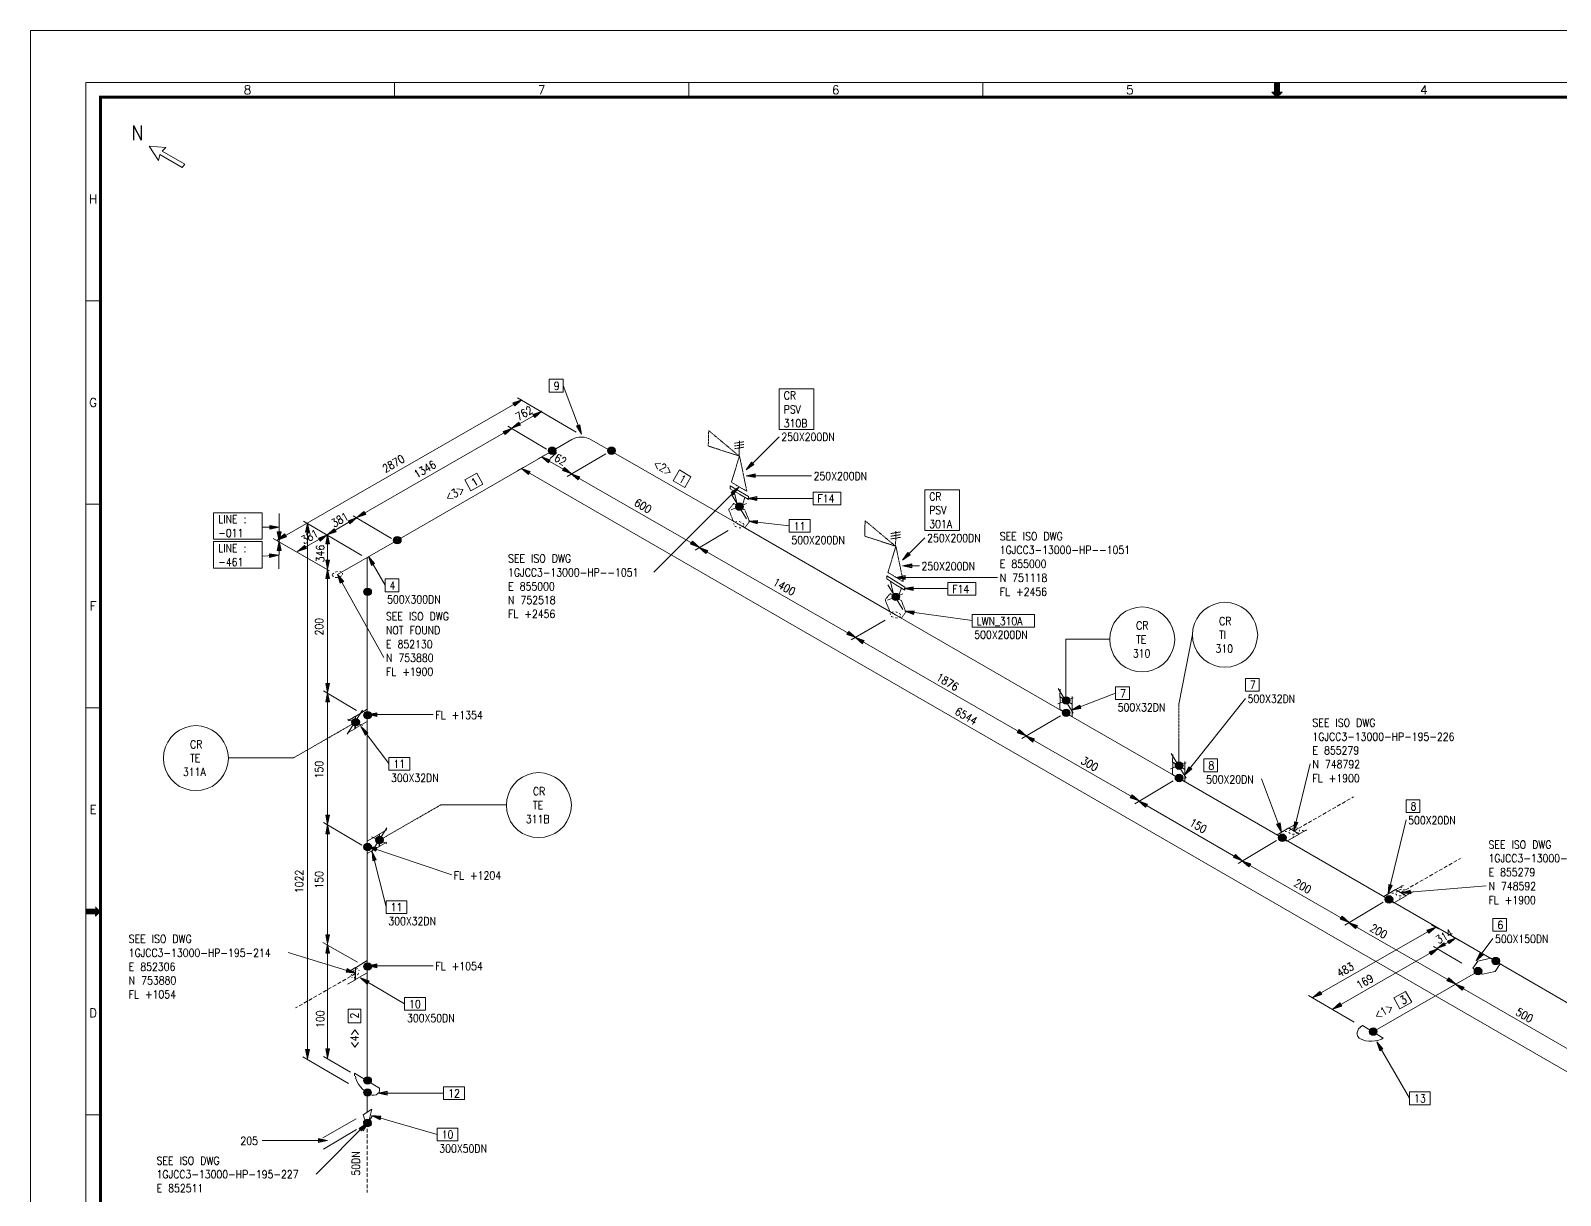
# Model space of a CAD drawing. Extents: x 0 to 841, y 0 to 594.
# Drawn here: x 0 to 516, y 201 to 594 of the extents above; entities that cross this region are included whole.
import ezdxf
from ezdxf.enums import TextEntityAlignment as Align

# ---------------------------------------------------------------- set-up
doc = ezdxf.new("R2010")
doc.units = 0
doc.header["$MEASUREMENT"] = 0
doc.linetypes.add('HIDDEN', pattern=[0.375, 0.25, -0.125])
for name, color, linetype, lineweight in [('3', 7, 'Continuous', 5), ('4', 7, 'Continuous', 5), ('T-TEXT1', 7, 'Continuous', 5)]:
    doc.layers.add(name, color=color, linetype=linetype, lineweight=lineweight)
doc.styles.add('ROMANS', font='ROMANS')
doc.styles.add('TXT', font='txt.shx')

msp = doc.modelspace()

# ---------------------------------------------------------------- linework, layer by layer
at = {"layer": '4', "color": 2, "linetype": 'HIDDEN', "lineweight": 0}
for p, q in [((235.54, 432.45), (237.24, 434.54)), ((237.24, 434.54), (241, 432.32)), ((237.1, 428.55), (235.54, 432.45)), ((239.05, 427.39), (237.1, 428.55)), ((238.28, 428.43), (237.62, 428.16)), ((239.7, 428.16), (239.05, 428.43)), ((241, 432.32), (242.56, 428.43)), ((242.56, 428.43), (241, 426.34)), ((237.24, 427.77), (237.36, 427.39)), ((237.62, 426.86), (238.28, 426.6)), ((241, 426.34), (239.05, 427.39)), ((239.05, 426.34), (239.7, 426.34)), ((240.74, 427.39), (240.35, 427.9)), ((240.35, 426.6), (240.61, 426.99)), ((288.32, 402.04), (290.01, 404.11)), ((290.01, 404.11), (293.79, 401.77)), ((289.89, 398.14), (288.32, 402.04)), ((291.84, 396.96), (289.89, 398.14)), ((291.05, 398), (290.4, 397.74)), ((292.49, 397.74), (291.84, 398)), ((293.52, 396.96), (293.14, 397.49)), ((293.79, 401.77), (295.34, 397.88)), ((295.34, 397.88), (293.79, 395.79)), ((290.01, 397.35), (290.14, 396.96)), ((290.4, 396.44), (291.05, 396.19)), ((293.79, 395.79), (291.84, 396.96)), ((291.84, 395.93), (292.49, 395.93)), ((293.14, 396.19), (293.39, 396.57))]:
    msp.add_line(p, q, dxfattribs=at)
at = {"layer": 'AD1', "color": 4, "linetype": 'Continuous', "lineweight": 0}
for points in [[(165.34, 460.93), (162.35, 459.89), (164.69, 461.96), (165.34, 460.93)], [(174.7, 448.19), (172.36, 450.26), (175.35, 449.23), (174.7, 448.19)], [(167.94, 444.29), (165.6, 446.36), (168.59, 445.32), (167.94, 444.29)], [(184.71, 442.46), (182.38, 444.54), (185.36, 443.5), (184.71, 442.46)], [(113.09, 430.76), (110.09, 429.73), (112.44, 431.8), (113.09, 430.76)], [(86.3, 423.23), (83.31, 422.19), (85.65, 424.26), (86.3, 423.23)], [(103.08, 424.91), (100.09, 423.88), (102.42, 425.95), (103.08, 424.91)], [(93.06, 419.32), (90.08, 418.29), (92.41, 420.36), (93.06, 419.32)], [(227.88, 417.64), (225.54, 419.71), (228.53, 418.67), (227.88, 417.64)], [(100.86, 415.43), (100.21, 412.3), (99.56, 415.43), (100.86, 415.43)], [(280.65, 387.21), (278.31, 389.29), (281.3, 388.25), (280.65, 387.21)], [(100.86, 373.83), (100.21, 370.7), (99.56, 373.83), (100.86, 373.83)], [(338.11, 354.06), (335.77, 356.14), (338.76, 355.1), (338.11, 354.06)], [(376.2, 332.09), (373.86, 334.18), (376.85, 333.14), (376.2, 332.09)], [(100.86, 329.36), (100.21, 326.24), (99.56, 329.36), (100.86, 329.36)], [(411.04, 311.94), (408.7, 314.02), (411.69, 312.99), (411.04, 311.94)], [(100.86, 289.06), (100.21, 285.94), (99.56, 289.06), (100.86, 289.06)], [(447.05, 291.14), (444.71, 293.23), (447.7, 292.19), (447.05, 291.14)], [(477.34, 285.43), (474.74, 284.51), (476.82, 286.34), (477.34, 285.43)], [(435.61, 268.91), (432.62, 267.88), (434.96, 269.95), (435.61, 268.91)], [(483.06, 270.34), (480.73, 272.43), (483.71, 271.39), (483.06, 270.34)], [(442.38, 265.01), (439.39, 263.98), (441.73, 266.05), (442.38, 265.01)], [(94.1, 250.32), (93.45, 247.2), (92.8, 250.32), (94.1, 250.32)], [(100.86, 250.59), (100.21, 247.46), (99.56, 250.59), (100.86, 250.59)]]:
    msp.add_lwpolyline(points, dxfattribs=at)
at = {"layer": 'AD2', "color": 4, "linetype": 'Continuous', "lineweight": 0}
for points in [[(162.74, 468.46), (165.74, 469.5), (163.39, 467.42), (162.74, 468.46)], [(169.5, 464.56), (172.49, 465.6), (170.15, 463.52), (169.5, 464.56)], [(159.49, 458.84), (162.49, 459.89), (160.14, 457.8), (159.49, 458.84)], [(180.16, 446.62), (182.5, 444.54), (179.51, 445.59), (180.16, 446.62)], [(107.1, 428.69), (110.09, 429.73), (107.75, 427.64), (107.1, 428.69)], [(92.8, 424.79), (93.45, 427.9), (94.1, 424.79), (92.8, 424.79)], [(97.09, 422.84), (100.09, 423.88), (97.74, 421.79), (97.09, 422.84)], [(99.56, 420.89), (100.21, 424), (100.86, 420.89), (99.56, 420.89)], [(223.32, 421.79), (225.66, 419.71), (222.68, 420.75), (223.32, 421.79)], [(99.56, 409.19), (100.21, 412.3), (100.86, 409.19), (99.56, 409.19)], [(276.1, 391.38), (278.44, 389.29), (275.45, 390.34), (276.1, 391.38)], [(99.56, 367.59), (100.21, 370.7), (100.86, 367.59), (99.56, 367.59)], [(333.56, 358.23), (335.9, 356.14), (332.91, 357.19), (333.56, 358.23)], [(371.65, 336.25), (373.99, 334.18), (371, 335.21), (371.65, 336.25)], [(99.56, 323.12), (100.21, 326.24), (100.86, 323.12), (99.56, 323.12)], [(406.49, 316.1), (408.84, 314.02), (405.84, 315.06), (406.49, 316.1)], [(442.5, 295.3), (444.84, 293.23), (441.85, 294.26), (442.5, 295.3)], [(471.1, 290.62), (474.09, 291.66), (471.75, 289.59), (471.1, 290.62)], [(99.56, 282.82), (100.21, 285.94), (100.86, 282.82), (99.56, 282.82)], [(471.89, 283.34), (474.88, 284.39), (472.54, 282.3), (471.89, 283.34)], [(478.12, 286.99), (480.73, 287.89), (478.64, 286.07), (478.12, 286.99)], [(478.51, 274.5), (480.85, 272.43), (477.86, 273.46), (478.51, 274.5)]]:
    msp.add_lwpolyline(points, dxfattribs=at)
at = {"layer": 'CONT', "color": 2, "linetype": 'HIDDEN', "lineweight": 0, "ltscale": 5}
for p, q in [((426.25, 324.04), (446.4, 335.6)), ((462.26, 303.24), (482.41, 314.8)), ((109.58, 275.94), (89.42, 264.36)), ((113.6, 225.49), (113.6, 202.09))]:
    msp.add_line(p, q, dxfattribs=at)
at = {"layer": 'DIM', "color": 2, "linetype": 'Continuous', "lineweight": 0}
for p, q in [((164.3, 470.15), (184.06, 458.59)), ((161.05, 460.54), (174.05, 452.86)), ((181.07, 443.64), (194.07, 451.3)), ((241.39, 443.89), (263.49, 443.89)), ((241.91, 436.23), (264.01, 436.23)), ((83.84, 421.79), (83.84, 431.15)), ((92.03, 428.55), (111.79, 416.99)), ((108.79, 430.37), (121.79, 422.7)), ((83.84, 426.48), (78.11, 426.48)), ((224.24, 418.8), (235.41, 425.44)), ((81.89, 422.7), (100.34, 412.18)), ((82.4, 422.31), (100.86, 411.79)), ((83.7, 412.44), (83.84, 421.79)), ((113.99, 416.59), (119.59, 406.97)), ((294.18, 413.48), (299.89, 413.48)), ((103.59, 410.61), (119.19, 382.54)), ((291.96, 409.57), (326.29, 409.57)), ((294.69, 405.8), (309.51, 405.8)), ((276.89, 388.51), (288.32, 395.14)), ((349.29, 388.77), (364.11, 388.77)), ((98.79, 371.35), (109.96, 364.73)), ((113.74, 363.29), (135.84, 363.29)), ((334.48, 355.24), (347.48, 362.9)), ((88.78, 348.74), (66.67, 348.74)), ((372.56, 333.26), (385.56, 340.94)), ((138.44, 332.88), (160.54, 332.88)), ((98.79, 326.89), (111.79, 319.23)), ((407.4, 313.11), (420.4, 320.79)), ((443.41, 292.31), (456.41, 299.99)), ((98.65, 286.46), (110.35, 279.84)), ((473.31, 285.04), (482.94, 279.44)), ((111.26, 274.5), (126.21, 265.79)), ((113.74, 278.54), (135.84, 278.54)), ((431.19, 268.52), (446.54, 259.55)), ((454.2, 252.93), (465.25, 233.94)), ((91.89, 247.85), (107.24, 238.89)), ((98.79, 247.99), (107.89, 242.65)), ((117.24, 235.64), (139.34, 235.64)), ((98.65, 220.55), (109.84, 226.93)), ((98.79, 216.79), (109.96, 223.41)), ((100.21, 219.64), (78.11, 219.64))]:
    msp.add_line(p, q, dxfattribs=at)
at = {"layer": 'DIM', "color": 2, "linetype": 'HIDDEN', "lineweight": 0}
for p, q in [((426.64, 326.5), (426.64, 326.24)), ((422.23, 323.9), (422.74, 323.9)), ((423.26, 323.9), (423.79, 323.9)), ((426.39, 322.99), (425.6, 322.99)), ((425.99, 321.69), (425.99, 321.95)), ((429.5, 324.16), (428.99, 324.16)), ((462.65, 305.7), (462.65, 305.44)), ((458.24, 303.1), (458.75, 303.1)), ((459.27, 303.1), (459.79, 303.1)), ((462.39, 302.19), (461.61, 302.19)), ((462, 300.89), (462, 301.15)), ((465.51, 303.36), (464.99, 303.36)), ((110.35, 275.54), (110.74, 276.19))]:
    msp.add_line(p, q, dxfattribs=at)
at = {"layer": 'DL', "color": 4, "linetype": 'Continuous', "lineweight": 0}
for p, q in [((83.31, 422.19), (165.74, 469.5)), ((162.35, 459.89), (172.49, 465.6)), ((110.09, 429.73), (162.49, 459.89)), ((172.36, 450.26), (182.5, 444.54)), ((165.6, 446.36), (558.2, 219.9)), ((182.38, 444.54), (225.66, 419.71)), ((100.09, 423.88), (110.09, 429.73)), ((90.08, 418.29), (100.09, 423.88)), ((93.45, 247.2), (93.45, 427.9)), ((100.21, 412.3), (100.21, 424)), ((225.54, 419.71), (278.44, 389.29)), ((100.21, 370.7), (100.21, 412.3)), ((278.31, 389.29), (335.9, 356.14)), ((100.21, 326.24), (100.21, 370.7)), ((335.77, 356.14), (373.99, 334.18)), ((373.86, 334.18), (408.84, 314.02)), ((100.21, 285.94), (100.21, 326.24)), ((408.7, 314.02), (444.84, 293.23)), ((432.62, 267.88), (474.09, 291.66)), ((444.71, 293.23), (480.85, 272.43)), ((100.21, 247.46), (100.21, 285.94)), ((439.39, 263.98), (474.88, 284.39)), ((474.74, 284.51), (480.73, 287.89)), ((480.73, 272.43), (522.45, 248.38))]:
    msp.add_line(p, q, dxfattribs=at)
at = {"layer": 'ELBO', "color": 1, "linetype": 'Continuous', "lineweight": 0}
msp.add_arc((185.78, 450.39), 6.54, 59.0362, 119.249, dxfattribs=at)
at = {"layer": 'FLAN', "color": 2, "linetype": 'Continuous', "lineweight": 0}
msp.add_lwpolyline([(113.6, 229.26), (112.17, 228.35), (115.16, 230.18), (113.99, 225.75), (113.21, 225.24), (112.17, 228.35)], dxfattribs=at)
at = {"layer": 'G1', "color": 2, "linetype": 'Continuous', "lineweight": 0}
for p, q in [((185.89, 457.94), (179.64, 474.31)), ((241.39, 445.84), (252.57, 457.02)), ((171.06, 449.49), (173.66, 450.91)), ((164.3, 445.59), (166.9, 447.01)), ((238.93, 439.99), (210.32, 411.39)), ((242.18, 428.55), (255.95, 426.99)), ((294.18, 415.43), (301.71, 422.96)), ((83.7, 417.11), (78.11, 416.73)), ((294.95, 398.14), (317.7, 395.01)), ((387.39, 366.8), (392.06, 390.34)), ((351.24, 364.85), (366.06, 370.57)), ((389.34, 342.89), (409.87, 368.75)), ((111.39, 359.26), (120.89, 346.79)), ((426.25, 324.04), (431.71, 346.65)), ((422.09, 323.64), (415.34, 341.59)), ((458.1, 302.84), (464.09, 327.8)), ((113.74, 318.84), (142.07, 309.21)), ((115.29, 317.14), (119.97, 298.43)), ((462.52, 303.24), (491.12, 305.57)), ((472.66, 292.31), (475.26, 290.89)), ((479.42, 288.54), (482.02, 287.11)), ((487.74, 280.23), (493.34, 287.76)), ((109.58, 276.06), (86.95, 283.09)), ((479.42, 271.64), (482.02, 273.07)), ((115.04, 228.09), (137.14, 221.72)), ((113.47, 225.49), (96.31, 208.34))]:
    msp.add_line(p, q, dxfattribs=at)
at = {"layer": 'G1', "color": 2, "linetype": 'HIDDEN', "lineweight": 0}
for p, q in [((228.79, 459.1), (228.65, 453.9)), ((239.05, 450.52), (228.79, 459.1)), ((228.65, 453.9), (239.05, 450.52)), ((236.45, 441.69), (239.19, 450.52)), ((239.19, 450.52), (241.65, 438.69)), ((239.05, 440.12), (236.45, 441.69)), ((241.65, 438.69), (239.05, 440.12)), ((281.56, 428.69), (281.44, 423.49)), ((291.84, 420.1), (281.56, 428.69)), ((281.44, 423.49), (291.84, 420.1)), ((289.24, 411.26), (291.96, 420.1)), ((291.96, 420.1), (294.44, 408.14)), ((291.84, 409.7), (289.24, 411.26)), ((294.44, 408.14), (291.84, 409.7)), ((427.16, 326.5), (424.56, 325.07)), ((425.6, 324.94), (426.51, 325.2)), ((426.64, 325.85), (426.51, 325.59)), ((424.56, 325.07), (427.94, 322.99)), ((424.95, 323.25), (424.56, 323.64)), ((424.69, 324.16), (425.09, 324.55)), ((425.99, 322.21), (426.12, 322.48)), ((427.16, 325.07), (427.69, 324.94)), ((427.69, 323.51), (427.16, 323.25)), ((427.94, 322.99), (430.54, 324.43)), ((428.2, 324.43), (428.07, 324.04)), ((430.54, 324.29), (429.89, 324.16)), ((463.18, 305.7), (460.57, 304.27)), ((462.65, 305.05), (462.52, 304.79)), ((460.57, 304.27), (463.95, 302.19)), ((460.96, 302.45), (460.57, 302.84)), ((460.7, 303.36), (461.09, 303.75)), ((461.61, 304.14), (462.52, 304.4)), ((462, 301.41), (462.14, 301.68)), ((463.18, 304.27), (463.69, 304.14)), ((463.69, 302.71), (463.18, 302.45)), ((463.95, 302.19), (466.55, 303.62)), ((464.21, 303.62), (464.09, 303.24)), ((466.55, 303.49), (465.9, 303.36)), ((108.28, 275.8), (108.14, 275.29)), ((108.28, 274.76), (108.66, 274.64)), ((109.19, 277.1), (108.66, 276.59)), ((109.19, 274.64), (109.84, 274.89)), ((110.35, 277.62), (109.84, 277.49)), ((110.88, 276.84), (110.74, 277.24))]:
    msp.add_line(p, q, dxfattribs=at)
at = {"layer": 'PIPE', "color": 1, "linetype": 'Continuous', "lineweight": 0}
for p, q in [((182.64, 456.11), (175.88, 452.21)), ((195.89, 452.21), (189.14, 455.99)), ((175.88, 452.21), (123.61, 422.05)), ((239.05, 427.39), (195.89, 452.21)), ((291.84, 396.96), (239.05, 427.39)), ((123.61, 422.05), (113.6, 416.34)), ((113.6, 416.34), (103.59, 410.61)), ((113.6, 416.34), (113.6, 404.64)), ((113.6, 404.64), (113.6, 363.04)), ((349.29, 363.81), (291.84, 396.96)), ((113.6, 363.04), (113.6, 318.57)), ((387.39, 341.84), (349.29, 363.81)), ((422.23, 321.69), (387.39, 341.84)), ((458.24, 300.89), (422.23, 321.69)), ((113.6, 318.57), (113.6, 278.27)), ((494.24, 280.09), (458.24, 300.89)), ((535.84, 256.04), (494.24, 280.09)), ((113.6, 278.27), (113.6, 239.79)), ((488.26, 276.71), (452.9, 256.3)), ((113.6, 235.76), (113.6, 229.26))]:
    msp.add_line(p, q, dxfattribs=at)
at = {"layer": 'PL16', "color": 7, "linetype": 'Continuous', "lineweight": 0}
for points in [[(448.74, 257.86), (448.09, 257.34), (447.84, 256.69), (447.57, 256.04), (447.57, 255.39), (447.84, 254.74), (448.23, 254.22), (448.74, 253.96), (449.52, 253.57), (450.44, 253.31), (451.48, 253.19), (452.51, 253.19), (453.69, 253.31), (454.59, 253.44), (455.76, 253.84), (456.41, 254.22)], [(109.58, 241.35), (109.7, 240.57), (110.09, 239.66), (110.61, 238.62), (111.26, 237.71), (112.04, 236.94), (112.83, 236.29), (113.6, 235.64), (114.39, 235.24), (115.29, 234.99), (115.94, 234.99), (116.59, 235.11), (117.11, 235.5), (117.64, 235.89), (117.76, 236.68), (117.76, 237.32)]]:
    msp.add_lwpolyline(points, dxfattribs=at)
at = {"layer": 'PL3', "color": 2, "linetype": 'Continuous', "lineweight": 0}
for points in [[(162.88, 468.34), (165.74, 469.5), (163.26, 467.55)], [(162.88, 468.2), (165.74, 469.5), (163.26, 467.69)], [(163, 468.07), (165.74, 469.5), (163.14, 467.81)], [(169.64, 464.44), (172.49, 465.6), (170.03, 463.65)], [(169.64, 464.3), (172.49, 465.6), (170.03, 463.79)], [(169.76, 464.18), (172.49, 465.6), (169.89, 463.91)], [(159.62, 458.71), (162.49, 459.89), (160.01, 457.94)], [(159.62, 458.59), (162.49, 459.89), (160.01, 458.06)], [(159.75, 458.45), (162.49, 459.89), (159.89, 458.19)], [(165.21, 461.05), (162.35, 459.89), (164.82, 461.84)], [(165.21, 461.19), (162.35, 459.89), (164.82, 461.7)], [(165.09, 461.31), (162.35, 459.89), (164.95, 461.57)], [(185.24, 461.05), (185.89, 457.94), (184.32, 460.66)], [(185.1, 460.93), (185.89, 457.94), (184.45, 460.79)], [(184.97, 460.93), (185.89, 457.94), (184.59, 460.79)], [(174.84, 448.31), (172.36, 450.26), (175.22, 449.09)], [(174.84, 448.44), (172.36, 450.26), (175.22, 448.96)], [(174.96, 448.57), (172.36, 450.26), (175.09, 448.84)], [(168.07, 444.41), (165.6, 446.36), (168.46, 445.19)], [(168.07, 444.54), (165.6, 446.36), (168.46, 445.06)], [(168.2, 444.68), (165.6, 446.36), (168.34, 444.94)], [(180.04, 446.49), (182.5, 444.54), (179.64, 445.71)], [(180.04, 446.36), (182.5, 444.54), (179.64, 445.84)], [(179.9, 446.24), (182.5, 444.54), (179.78, 445.98)], [(184.84, 442.59), (182.38, 444.54), (185.24, 443.37)], [(184.84, 442.72), (182.38, 444.54), (185.24, 443.24)], [(184.97, 442.85), (182.38, 444.54), (185.1, 443.11)], [(243.86, 447.79), (241.39, 445.84), (243.34, 448.31)], [(243.86, 447.93), (241.39, 445.84), (243.47, 448.31)], [(243.74, 447.93), (241.39, 445.84), (243.47, 448.19)], [(244.51, 443.37), (241.39, 443.89), (244.51, 444.41)], [(244.51, 443.64), (241.39, 443.89), (244.51, 444.29)], [(244.51, 443.76), (241.39, 443.89), (244.51, 444.02)], [(236.45, 438.04), (238.93, 439.99), (236.97, 437.52)], [(236.59, 438.04), (238.93, 439.99), (236.97, 437.65)], [(236.59, 437.91), (238.93, 439.99), (236.84, 437.65)], [(245.04, 435.7), (241.91, 436.23), (245.04, 436.74)], [(245.04, 435.96), (241.91, 436.23), (245.04, 436.61)], [(245.04, 436.09), (241.91, 436.23), (245.04, 436.35)], [(107.24, 428.55), (110.09, 429.73), (107.62, 427.77)], [(107.24, 428.43), (110.09, 429.73), (107.62, 427.9)], [(107.36, 428.29), (110.09, 429.73), (107.49, 428.04)], [(112.95, 430.89), (110.09, 429.73), (112.56, 431.67)], [(112.95, 431.02), (110.09, 429.73), (112.56, 431.54)], [(112.83, 431.15), (110.09, 429.73), (112.69, 431.41)], [(245.16, 427.77), (242.18, 428.55), (245.29, 428.69)], [(245.16, 427.9), (242.18, 428.55), (245.29, 428.55)], [(245.16, 428.04), (242.18, 428.55), (245.29, 428.43)], [(80.71, 426.99), (83.84, 426.48), (80.71, 425.95)], [(80.71, 426.86), (83.84, 426.48), (80.71, 426.21)], [(80.71, 426.6), (83.84, 426.48), (80.71, 426.34)], [(84.35, 424.91), (83.84, 421.79), (83.31, 424.91)], [(86.18, 423.35), (83.31, 422.19), (85.79, 424.14)], [(86.18, 423.49), (83.31, 422.19), (85.79, 424)], [(86.04, 423.61), (83.31, 422.19), (85.91, 423.88)], [(84.23, 424.91), (83.84, 421.79), (83.57, 424.91)], [(83.96, 424.91), (83.84, 421.79), (83.7, 424.91)], [(92.94, 424.79), (93.45, 427.9), (93.97, 424.79)], [(93.19, 424.79), (93.45, 427.9), (93.84, 424.79)], [(93.33, 424.79), (93.45, 427.9), (93.59, 424.79)], [(97.23, 422.7), (100.09, 423.88), (97.61, 421.93)], [(97.23, 422.57), (100.09, 423.88), (97.61, 422.05)], [(97.35, 422.44), (100.09, 423.88), (97.49, 422.19)], [(99.69, 420.89), (100.21, 424), (100.74, 420.89)], [(99.95, 420.89), (100.21, 424), (100.6, 420.89)], [(102.94, 425.04), (100.09, 423.88), (102.55, 425.82)], [(102.94, 425.18), (100.09, 423.88), (102.55, 425.69)], [(102.81, 425.3), (100.09, 423.88), (102.69, 425.56)], [(100.09, 420.89), (100.21, 424), (100.34, 420.89)], [(83.31, 418.67), (83.84, 421.79), (84.35, 418.67)], [(83.57, 418.67), (83.84, 421.79), (84.23, 418.67)], [(83.7, 418.67), (83.84, 421.79), (83.96, 418.67)], [(92.94, 419.45), (90.08, 418.29), (92.54, 420.24)], [(92.94, 419.59), (90.08, 418.29), (92.54, 420.1)], [(92.8, 419.71), (90.08, 418.29), (92.68, 419.97)], [(223.19, 421.66), (225.66, 419.71), (222.8, 420.89)], [(223.19, 421.54), (225.66, 419.71), (222.8, 421.01)], [(223.06, 421.4), (225.66, 419.71), (222.94, 421.14)], [(228, 417.76), (225.54, 419.71), (228.39, 418.54)], [(228, 417.89), (225.54, 419.71), (228.39, 418.41)], [(228.14, 418.02), (225.54, 419.71), (228.26, 418.29)], [(80.59, 417.38), (83.7, 417.11), (80.59, 416.46)], [(80.59, 417.24), (83.7, 417.11), (80.59, 416.59)], [(80.59, 417.11), (83.7, 417.11), (80.59, 416.73)], [(100.74, 415.43), (100.21, 412.3), (99.69, 415.43)], [(100.6, 415.43), (100.21, 412.3), (99.95, 415.43)], [(100.34, 415.43), (100.21, 412.3), (100.09, 415.43)], [(115.16, 413.74), (113.99, 416.59), (115.94, 414.12)], [(115.29, 413.74), (113.99, 416.59), (115.81, 414.12)], [(115.42, 413.86), (113.99, 416.59), (115.69, 413.99)], [(296.64, 417.38), (294.18, 415.43), (296.12, 417.89)], [(296.64, 417.5), (294.18, 415.43), (296.25, 417.89)], [(296.51, 417.5), (294.18, 415.43), (296.25, 417.76)], [(297.29, 412.95), (294.18, 413.48), (297.29, 413.99)], [(297.29, 413.21), (294.18, 413.48), (297.29, 413.86)], [(297.29, 413.34), (294.18, 413.48), (297.29, 413.6)], [(99.69, 409.19), (100.21, 412.3), (100.74, 409.19)], [(99.95, 409.19), (100.21, 412.3), (100.6, 409.19)], [(100.09, 409.19), (100.21, 412.3), (100.34, 409.19)], [(104.64, 407.75), (103.59, 410.61), (105.54, 408.14)], [(104.76, 407.75), (103.59, 410.61), (105.41, 408.01)], [(104.89, 407.89), (103.59, 410.61), (105.29, 408.01)], [(295.09, 409.05), (291.96, 409.57), (295.09, 410.09)], [(295.09, 409.31), (291.96, 409.57), (295.09, 409.96)], [(295.09, 409.44), (291.96, 409.57), (295.09, 409.7)], [(297.81, 405.29), (294.69, 405.8), (297.81, 406.32)], [(297.81, 405.54), (294.69, 405.8), (297.81, 406.19)], [(297.81, 405.68), (294.69, 405.8), (297.81, 405.94)], [(297.94, 397.23), (294.95, 398.14), (298.07, 398.14)], [(297.94, 397.35), (294.95, 398.14), (298.07, 398)], [(297.94, 397.49), (294.95, 398.14), (298.07, 397.88)], [(275.98, 391.24), (278.44, 389.29), (275.59, 390.46)], [(275.98, 391.11), (278.44, 389.29), (275.59, 390.59)], [(275.84, 390.99), (278.44, 389.29), (275.71, 390.73)], [(280.79, 387.34), (278.31, 389.29), (281.18, 388.12)], [(280.79, 387.48), (278.31, 389.29), (281.18, 387.99)], [(280.91, 387.6), (278.31, 389.29), (281.04, 387.86)], [(100.74, 373.83), (100.21, 370.7), (99.69, 373.83)], [(100.6, 373.83), (100.21, 370.7), (99.95, 373.83)], [(100.34, 373.83), (100.21, 370.7), (100.09, 373.83)], [(99.69, 367.59), (100.21, 370.7), (100.74, 367.59)], [(99.95, 367.59), (100.21, 370.7), (100.6, 367.59)], [(100.09, 367.59), (100.21, 370.7), (100.34, 367.59)], [(116.85, 362.77), (113.74, 363.29), (116.85, 363.81)], [(116.85, 363.04), (113.74, 363.29), (116.85, 363.69)], [(116.85, 363.16), (113.74, 363.29), (116.85, 363.43)], [(354.36, 365.5), (351.24, 364.85), (353.98, 366.41)], [(354.24, 365.64), (351.24, 364.85), (354.1, 366.29)], [(354.24, 365.76), (351.24, 364.85), (354.1, 366.15)], [(112.95, 356.54), (111.39, 359.26), (113.6, 357.05)], [(113.09, 356.66), (111.39, 359.26), (113.47, 357.05)], [(113.21, 356.66), (111.39, 359.26), (113.34, 356.93)], [(333.44, 358.09), (335.9, 356.14), (333.04, 357.31)], [(333.44, 357.96), (335.9, 356.14), (333.04, 357.44)], [(333.3, 357.84), (335.9, 356.14), (333.18, 357.58)], [(338.24, 354.19), (335.77, 356.14), (338.64, 354.98)], [(338.24, 354.32), (335.77, 356.14), (338.64, 354.84)], [(338.38, 354.45), (335.77, 356.14), (338.5, 354.71)], [(391.68, 345.09), (389.34, 342.89), (390.89, 345.61)], [(391.54, 345.23), (389.34, 342.89), (391.02, 345.61)], [(391.41, 345.23), (389.34, 342.89), (391.15, 345.49)], [(371.53, 336.12), (373.99, 334.18), (371.14, 335.34)], [(371.53, 335.99), (373.99, 334.18), (371.14, 335.48)], [(371.39, 335.86), (373.99, 334.18), (371.26, 335.6)], [(376.34, 332.23), (373.86, 334.18), (376.73, 333)], [(376.34, 332.35), (373.86, 334.18), (376.73, 332.88)], [(376.46, 332.49), (373.86, 334.18), (376.59, 332.74)], [(100.74, 329.36), (100.21, 326.24), (99.69, 329.36)], [(99.69, 323.12), (100.21, 326.24), (100.74, 323.12)], [(100.6, 329.36), (100.21, 326.24), (99.95, 329.36)], [(99.95, 323.12), (100.21, 326.24), (100.6, 323.12)], [(100.34, 329.36), (100.21, 326.24), (100.09, 329.36)], [(100.09, 323.12), (100.21, 326.24), (100.34, 323.12)], [(421.44, 326.76), (422.09, 323.64), (420.54, 326.38)], [(421.31, 326.64), (422.09, 323.64), (420.66, 326.5)], [(421.19, 326.64), (422.09, 323.64), (420.79, 326.5)], [(427.43, 326.89), (426.25, 324.04), (426.51, 327.15)], [(427.29, 327.02), (426.25, 324.04), (426.64, 327.15)], [(427.16, 327.02), (426.25, 324.04), (426.77, 327.02)], [(116.46, 317.4), (113.74, 318.84), (116.85, 318.31)], [(116.59, 317.54), (113.74, 318.84), (116.72, 318.19)], [(116.59, 317.66), (113.74, 318.84), (116.72, 318.05)], [(115.55, 314.02), (115.29, 317.14), (116.46, 314.29)], [(115.69, 314.15), (115.29, 317.14), (116.34, 314.29)], [(115.81, 314.15), (115.29, 317.14), (116.2, 314.15)], [(406.36, 315.98), (408.84, 314.02), (405.98, 315.19)], [(406.36, 315.84), (408.84, 314.02), (405.98, 315.32)], [(406.24, 315.71), (408.84, 314.02), (406.1, 315.45)], [(411.17, 312.08), (408.7, 314.02), (411.56, 312.85)], [(411.17, 312.2), (408.7, 314.02), (411.56, 312.73)], [(411.3, 312.34), (408.7, 314.02), (411.44, 312.59)], [(459.27, 305.7), (458.1, 302.84), (458.36, 305.96)], [(459.14, 305.84), (458.1, 302.84), (458.49, 305.96)], [(459.01, 305.84), (458.1, 302.84), (458.62, 305.84)], [(465.64, 302.98), (462.52, 303.24), (465.51, 304.01)], [(465.64, 303.24), (462.52, 303.24), (465.51, 303.89)], [(465.64, 303.36), (462.52, 303.24), (465.51, 303.62)], [(442.38, 295.18), (444.84, 293.23), (441.99, 294.39)], [(442.38, 295.04), (444.84, 293.23), (441.99, 294.53)], [(442.24, 294.91), (444.84, 293.23), (442.11, 294.65)], [(100.74, 289.06), (100.21, 285.94), (99.69, 289.06)], [(100.6, 289.06), (100.21, 285.94), (99.95, 289.06)], [(100.34, 289.06), (100.21, 285.94), (100.09, 289.06)], [(447.19, 291.27), (444.71, 293.23), (447.57, 292.05)], [(447.19, 291.4), (444.71, 293.23), (447.57, 291.93)], [(447.31, 291.54), (444.71, 293.23), (447.44, 291.79)], [(471.24, 290.49), (474.09, 291.66), (471.62, 289.71)], [(471.24, 290.36), (474.09, 291.66), (471.62, 289.84)], [(471.36, 290.24), (474.09, 291.66), (471.49, 289.98)], [(99.69, 282.82), (100.21, 285.94), (100.74, 282.82)], [(99.95, 282.82), (100.21, 285.94), (100.6, 282.82)], [(100.09, 282.82), (100.21, 285.94), (100.34, 282.82)], [(472.01, 283.21), (474.88, 284.39), (472.4, 282.44)], [(472.01, 283.09), (474.88, 284.39), (472.4, 282.56)], [(472.14, 282.95), (474.88, 284.39), (472.27, 282.69)], [(477.34, 285.55), (474.74, 284.51), (476.95, 286.2)], [(477.21, 285.69), (474.74, 284.51), (476.95, 286.07)], [(477.21, 285.81), (474.74, 284.51), (477.09, 285.94)], [(478.25, 286.85), (480.73, 287.89), (478.64, 286.2)], [(478.25, 286.73), (480.73, 287.89), (478.51, 286.34)], [(478.39, 286.59), (480.73, 287.89), (478.51, 286.46)], [(116.85, 278.01), (113.74, 278.54), (116.85, 279.05)], [(116.85, 278.27), (113.74, 278.54), (116.85, 278.93)], [(489.95, 282.44), (487.74, 280.23), (489.18, 282.95)], [(489.82, 282.56), (487.74, 280.23), (489.3, 282.95)], [(489.69, 282.56), (487.74, 280.23), (489.44, 282.82)], [(106.84, 277.49), (109.58, 276.06), (106.45, 276.59)], [(106.71, 277.36), (109.58, 276.06), (106.59, 276.71)], [(106.71, 277.24), (109.58, 276.06), (106.59, 276.84)], [(113.74, 272.55), (111.26, 274.5), (114.12, 273.34)], [(113.74, 272.69), (111.26, 274.5), (114.12, 273.2)], [(113.86, 272.81), (111.26, 274.5), (113.99, 273.07)], [(116.85, 278.4), (113.74, 278.54), (116.85, 278.66)], [(478.39, 274.38), (480.85, 272.43), (477.99, 273.59)], [(478.39, 274.24), (480.85, 272.43), (477.99, 273.73)], [(478.25, 274.11), (480.85, 272.43), (478.12, 273.85)], [(435.49, 269.04), (432.62, 267.88), (435.09, 269.82)], [(435.49, 269.18), (432.62, 267.88), (435.09, 269.69)], [(435.35, 269.3), (432.62, 267.88), (435.23, 269.56)], [(483.19, 270.48), (480.73, 272.43), (483.59, 271.25)], [(483.19, 270.6), (480.73, 272.43), (483.59, 271.12)], [(483.32, 270.74), (480.73, 272.43), (483.45, 270.99)], [(442.24, 265.14), (439.39, 263.98), (441.85, 265.93)], [(442.24, 265.28), (439.39, 263.98), (441.85, 265.79)], [(442.11, 265.4), (439.39, 263.98), (441.99, 265.66)], [(455.37, 250.06), (454.2, 252.93), (456.15, 250.45)], [(455.5, 250.06), (454.2, 252.93), (456.02, 250.45)], [(455.64, 250.19), (454.2, 252.93), (455.89, 250.32)], [(93.97, 250.32), (93.45, 247.2), (92.94, 250.32)], [(93.84, 250.32), (93.45, 247.2), (93.19, 250.32)], [(93.59, 250.32), (93.45, 247.2), (93.33, 250.32)], [(100.74, 250.59), (100.21, 247.46), (99.69, 250.59)], [(100.6, 250.59), (100.21, 247.46), (99.95, 250.59)], [(100.34, 250.59), (100.21, 247.46), (100.09, 250.59)], [(120.36, 235.11), (117.24, 235.64), (120.36, 236.15)], [(120.36, 235.38), (117.24, 235.64), (120.36, 236.03)], [(120.36, 235.5), (117.24, 235.64), (120.36, 235.76)], [(117.89, 226.79), (115.04, 228.09), (118.15, 227.7)], [(118.03, 226.93), (115.04, 228.09), (118.15, 227.57)], [(118.03, 227.05), (115.04, 228.09), (118.03, 227.44)], [(111, 223.54), (113.47, 225.49), (111.53, 223.03)], [(111.14, 223.54), (113.47, 225.49), (111.53, 223.15)], [(111.14, 223.41), (113.47, 225.49), (111.39, 223.15)], [(97.09, 220.16), (100.21, 219.64), (97.09, 219.12)], [(97.09, 220.04), (100.21, 219.64), (97.09, 219.39)], [(97.09, 219.78), (100.21, 219.64), (97.09, 219.51)]]:
    msp.add_lwpolyline(points, dxfattribs=at)
at = {"layer": 'PL37', "color": 7, "linetype": 'Continuous', "lineweight": 0}
for points in [[(375.04, 399.69), (376.99, 399.44), (378.8, 398.91), (380.49, 398.14), (382.05, 397.09), (383.49, 395.66), (384.52, 394.1), (385.3, 392.41), (385.82, 390.59), (386.09, 388.64), (385.82, 386.69), (385.3, 384.88), (384.52, 383.19), (383.49, 381.62), (382.05, 380.19), (380.49, 379.15), (378.8, 378.38), (376.99, 377.85), (375.04, 377.73), (373.09, 377.85), (371.26, 378.38), (369.57, 379.15), (368.01, 380.19), (366.59, 381.62), (365.54, 383.19), (364.76, 384.88), (364.24, 386.69), (364.11, 388.64), (364.24, 390.59), (364.76, 392.41), (365.54, 394.1), (366.59, 395.66), (368.01, 397.09), (369.57, 398.14), (371.26, 398.91), (373.09, 399.44), (375.04, 399.69)], [(402.99, 401.25), (404.94, 400.99), (406.75, 400.48), (408.44, 399.69), (410, 398.65), (411.44, 397.23), (412.48, 395.66), (413.25, 393.98), (413.77, 392.15), (414.04, 390.2), (413.77, 388.25), (413.25, 386.44), (412.48, 384.74), (411.44, 383.19), (410, 381.75), (408.44, 380.71), (406.75, 379.94), (404.94, 379.41), (402.99, 379.29), (401.04, 379.41), (399.21, 379.94), (397.52, 380.71), (395.96, 381.75), (394.54, 383.19), (393.49, 384.74), (392.71, 386.44), (392.19, 388.25), (392.06, 390.2), (392.19, 392.15), (392.71, 393.98), (393.49, 395.66), (394.54, 397.23), (395.96, 398.65), (397.52, 399.69), (399.21, 400.48), (401.04, 400.99), (402.99, 401.25)], [(55.75, 359.65), (57.7, 359.39), (59.52, 358.88), (61.21, 358.09), (62.77, 357.05), (64.2, 355.62), (65.24, 354.06), (66.03, 352.38), (66.54, 350.55), (66.8, 348.6), (66.54, 346.65), (66.03, 344.84), (65.24, 343.14), (64.2, 341.59), (62.77, 340.15), (61.21, 339.11), (59.52, 338.34), (57.7, 337.81), (55.75, 337.69), (53.8, 337.81), (51.99, 338.34), (50.29, 339.11), (48.74, 340.15), (47.3, 341.59), (46.26, 343.14), (45.49, 344.84), (44.96, 346.65), (44.84, 348.6), (44.96, 350.55), (45.49, 352.38), (46.26, 354.06), (47.3, 355.62), (48.74, 357.05), (50.29, 358.09), (51.99, 358.88), (53.8, 359.39), (55.75, 359.65)], [(171.45, 343.79), (173.4, 343.54), (175.22, 343.01), (176.91, 342.24), (178.47, 341.19), (179.9, 339.76), (180.94, 338.2), (181.72, 336.51), (182.24, 334.69), (182.5, 332.74), (182.24, 330.79), (181.72, 328.98), (180.94, 327.29), (179.9, 325.73), (178.47, 324.29), (176.91, 323.25), (175.22, 322.48), (173.4, 321.95), (171.45, 321.83), (169.5, 321.95), (167.69, 322.48), (165.99, 323.25), (164.44, 324.29), (163, 325.73), (161.96, 327.29), (161.19, 328.98), (160.66, 330.79), (160.54, 332.74), (160.66, 334.69), (161.19, 336.51), (161.96, 338.2), (163, 339.76), (164.44, 341.19), (165.99, 342.24), (167.69, 343.01), (169.5, 343.54), (171.45, 343.79)]]:
    msp.add_lwpolyline(points, dxfattribs=at)
at = {"layer": 'PL4', "color": 7, "linetype": 'Continuous', "lineweight": 0}
msp.add_lwpolyline([(18.61, 576.49), (822.39, 576.49), (822.39, 17.51), (18.61, 17.51)], close=True, dxfattribs=at)
for points in [[(185.36, 461.05), (185.89, 457.94), (184.19, 460.66), (185.36, 461.05)], [(243.99, 447.66), (241.39, 445.84), (243.21, 448.44), (243.99, 447.66)], [(244.51, 443.24), (241.39, 443.89), (244.51, 444.54), (244.51, 443.24)], [(236.32, 438.18), (238.93, 439.99), (237.1, 437.39), (236.32, 438.18)], [(237.36, 438.56), (238.54, 433.75), (239.84, 432.98), (241, 436.49)], [(245.04, 435.57), (241.91, 436.23), (245.04, 436.88), (245.04, 435.57)], [(245.16, 427.64), (242.18, 428.55), (245.29, 428.81), (245.16, 427.64)], [(80.71, 427.12), (83.84, 426.48), (80.71, 425.82), (80.71, 427.12)], [(84.49, 424.91), (83.84, 421.79), (83.19, 424.91), (84.49, 424.91)], [(83.19, 418.67), (83.84, 421.79), (84.49, 418.67), (83.19, 418.67)], [(80.59, 417.5), (83.7, 417.11), (80.59, 416.34), (80.59, 417.5)], [(115.04, 413.6), (113.99, 416.59), (116.08, 414.25), (115.04, 413.6)], [(296.77, 417.24), (294.18, 415.43), (295.99, 418.02), (296.77, 417.24)], [(297.29, 412.82), (294.18, 413.48), (297.29, 414.12), (297.29, 412.82)], [(104.5, 407.62), (103.59, 410.61), (105.67, 408.14), (104.5, 407.62)], [(290.14, 408.14), (291.31, 403.34), (292.61, 402.55), (293.79, 406.06)], [(295.09, 408.92), (291.96, 409.57), (295.09, 410.23), (295.09, 408.92)], [(297.81, 405.15), (294.69, 405.8), (297.81, 406.45), (297.81, 405.15)], [(297.94, 397.09), (294.95, 398.14), (298.07, 398.26), (297.94, 397.09)], [(347.34, 371.88), (347.21, 369.27), (351.38, 366.8), (351.38, 369.4)], [(354.36, 365.38), (351.24, 364.85), (353.98, 366.54), (354.36, 365.38)], [(107.1, 361.21), (109.58, 362.77), (109.58, 358.61), (106.97, 357.19)], [(116.85, 362.64), (113.74, 363.29), (116.85, 363.94), (116.85, 362.64)], [(112.83, 356.4), (111.39, 359.26), (113.74, 357.19), (112.83, 356.4)], [(385.44, 349.9), (385.3, 347.3), (389.46, 344.84), (389.46, 347.44)], [(391.8, 344.96), (389.34, 342.89), (390.76, 345.74), (391.8, 344.96)], [(421.57, 326.76), (422.09, 323.64), (420.4, 326.38), (421.57, 326.76)], [(427.55, 326.89), (426.25, 324.04), (426.39, 327.15), (427.55, 326.89)], [(120.24, 324.43), (117.64, 322.99), (117.64, 318.84), (120.24, 320.26)], [(116.46, 317.28), (113.74, 318.84), (116.85, 318.44), (116.46, 317.28)], [(115.42, 314.02), (115.29, 317.14), (116.59, 314.29), (115.42, 314.02)], [(459.4, 305.7), (458.1, 302.84), (458.24, 305.96), (459.4, 305.7)], [(465.64, 302.84), (462.52, 303.24), (465.51, 304.14), (465.64, 302.84)], [(116.85, 277.89), (113.74, 278.54), (116.85, 279.19), (116.85, 277.89)], [(490.09, 282.3), (487.74, 280.23), (489.04, 283.09), (490.09, 282.3)], [(106.84, 277.62), (109.58, 276.06), (106.45, 276.45), (106.84, 277.62)], [(107.1, 276.45), (109.58, 278.01), (109.58, 273.85), (106.97, 272.43)], [(113.6, 272.43), (111.26, 274.5), (114.25, 273.46), (113.6, 272.43)], [(455.24, 249.94), (454.2, 252.93), (456.29, 250.59), (455.24, 249.94)], [(120.36, 234.99), (117.24, 235.64), (120.36, 236.29), (120.36, 234.99)], [(117.89, 226.66), (115.04, 228.09), (118.15, 227.84), (117.89, 226.66)], [(110.88, 223.68), (113.47, 225.49), (111.65, 222.89), (110.88, 223.68)], [(112.44, 223.68), (112.44, 224.84), (114.78, 226.14), (114.64, 224.97)], [(97.09, 220.29), (100.21, 219.64), (97.09, 218.99), (97.09, 220.29)]]:
    msp.add_lwpolyline(points, dxfattribs=at)
at = {"layer": 'PL5', "color": 7, "linetype": 'Continuous', "lineweight": 0}
for points in [[(174.96, 472.1), (179.64, 472.1), (179.64, 476.39), (174.96, 476.39), (174.96, 472.1)], [(252.57, 459.49), (264.27, 459.49), (264.27, 473.14), (252.57, 473.14), (252.57, 459.49)], [(148.57, 438.82), (152.6, 441.04), (150.53, 444.68), (146.49, 442.46), (148.57, 438.82)], [(216.82, 442.2), (220.72, 439.86), (222.8, 443.5), (218.9, 445.84), (216.82, 442.2)], [(301.71, 425.44), (313.41, 425.44), (313.41, 439.09), (301.71, 439.09), (301.71, 425.44)], [(264.01, 434.01), (273.38, 434.01), (273.38, 438.3), (264.01, 438.3), (264.01, 434.01)], [(61.74, 422.44), (78.11, 422.44), (78.11, 431.41), (61.74, 431.41), (61.74, 422.44)], [(255.95, 424.79), (262.98, 424.79), (262.98, 429.07), (255.95, 429.07), (255.95, 424.79)], [(61.74, 412.69), (78.11, 412.69), (78.11, 421.66), (61.74, 421.66), (61.74, 412.69)], [(119.59, 404.76), (124.26, 404.76), (124.26, 409.05), (119.59, 409.05), (119.59, 404.76)], [(309.51, 403.59), (318.88, 403.59), (318.88, 407.89), (309.51, 407.89), (309.51, 403.59)], [(317.7, 392.8), (338.76, 392.8), (338.76, 397.09), (317.7, 397.09), (317.7, 392.8)], [(366.06, 368.36), (370.74, 368.36), (370.74, 372.65), (366.06, 372.65), (366.06, 368.36)], [(409.87, 371.23), (414.55, 371.23), (414.55, 375.51), (409.87, 375.51), (409.87, 371.23)], [(120.89, 344.57), (127.9, 344.57), (127.9, 348.86), (120.89, 348.86), (120.89, 344.57)], [(395.84, 344.05), (400.51, 344.05), (400.51, 348.34), (395.84, 348.34), (395.84, 344.05)], [(464.09, 330.27), (468.76, 330.27), (468.76, 334.56), (464.09, 334.56), (464.09, 330.27)], [(119.97, 296.21), (126.99, 296.21), (126.99, 300.5), (119.97, 300.5), (119.97, 296.21)], [(493.34, 290.24), (498.01, 290.24), (498.01, 294.53), (493.34, 294.53), (493.34, 290.24)], [(462, 264.1), (466.04, 266.31), (463.95, 269.95), (459.93, 267.74), (462, 264.1)], [(111.39, 259.29), (111.39, 263.98), (107.1, 263.98), (107.1, 259.29), (111.39, 259.29)], [(126.21, 263.59), (133.24, 263.59), (133.24, 267.88), (126.21, 267.88), (126.21, 263.59)], [(139.34, 233.43), (146.36, 233.43), (146.36, 237.71), (139.34, 237.71), (139.34, 233.43)], [(465.25, 231.74), (472.27, 231.74), (472.27, 236.03), (465.25, 236.03), (465.25, 231.74)], [(137.14, 219.51), (144.15, 219.51), (144.15, 223.8), (137.14, 223.8), (137.14, 219.51)]]:
    msp.add_lwpolyline(points, dxfattribs=at)
at = {"layer": 'PL6', "color": 7, "linetype": 'Continuous', "lineweight": 0}
msp.add_lwpolyline([(422.23, 321.69), (420.54, 322.74), (424.56, 325.07), (428.07, 322.99), (423.91, 320.65), (422.23, 321.69)], dxfattribs=at)
at = {"layer": 'PL8', "color": 7, "linetype": 'Continuous', "lineweight": 0}
msp.add_lwpolyline([(39.99, 554.99), (43.19, 550.19), (43.59, 552.19), (51.19, 547.79), (51.99, 548.99), (44.39, 553.39), (45.59, 554.59), (39.99, 554.99)], dxfattribs=at)
at = {"layer": 'REDU', "color": 2, "linetype": 'Continuous', "lineweight": 0}
for points in [[(239.19, 437.65), (236.06, 439.48), (236.06, 440.51), (242.18, 436.88), (242.18, 435.84), (239.19, 437.65)], [(291.96, 407.1), (288.84, 409.05), (288.84, 410.09), (294.95, 406.32), (294.95, 405.29), (291.96, 407.1)], [(349.29, 363.81), (347.21, 365.11), (347.34, 369.27), (351.38, 366.8), (351.38, 362.64), (349.29, 363.81)], [(113.6, 363.04), (113.6, 365.11), (109.58, 362.64), (109.44, 358.61), (113.6, 360.95), (113.6, 363.04)], [(387.39, 341.84), (385.3, 343.14), (385.44, 347.3), (389.46, 344.84), (389.46, 340.68), (387.39, 341.84)], [(113.6, 318.57), (113.6, 320.65), (117.76, 322.99), (117.76, 318.84), (113.6, 316.49), (113.6, 318.57)], [(458.24, 300.89), (456.54, 301.94), (460.57, 304.27), (464.09, 302.19), (459.93, 299.85), (458.24, 300.89)], [(113.6, 278.27), (113.6, 280.35), (109.58, 277.89), (109.44, 273.85), (113.6, 276.19), (113.6, 278.27)]]:
    msp.add_lwpolyline(points, dxfattribs=at)
at = {"layer": 'spoolno', "color": 7, "linetype": 'Continuous', "lineweight": 0}
msp.add_lwpolyline([(0, 0), (841, 0), (841, 594), (0, 594), (0, 0)], dxfattribs=at)
at = {"layer": 'spoolno', "color": 7, "linetype": 'Continuous', "lineweight": 0, "const_width": 0.991}
msp.add_lwpolyline([(23.57, 571.52), (817.42, 571.52), (817.42, 22.48), (23.57, 22.48), (23.57, 571.52)], dxfattribs=at)
at = {"layer": 'T-TEXT1', "color": 7, "linetype": 'Continuous', "lineweight": 0}
for p, q in [((122.8, 571.52), (122.8, 576.49)), ((222.04, 571.52), (222.04, 576.49)), ((321.26, 571.52), (321.26, 576.49)), ((418.77, 573.25), (420.5, 571.52)), ((418.77, 573.25), (419.64, 573.25)), ((419.64, 576.49), (419.64, 573.25)), ((420.5, 571.52), (420.5, 576.49)), ((422.23, 573.25), (420.5, 571.52)), ((421.36, 576.49), (421.36, 573.25)), ((421.36, 573.25), (422.23, 573.25)), ((18.61, 502.9), (23.57, 502.9)), ((18.61, 434.26), (23.57, 434.26)), ((18.61, 365.64), (23.57, 365.64)), ((18.61, 297), (23.57, 297)), ((18.61, 296.14), (21.85, 296.14)), ((21.85, 295.27), (23.57, 297)), ((21.85, 296.14), (21.85, 295.27)), ((18.61, 228.36), (23.57, 228.36))]:
    msp.add_line(p, q, dxfattribs=at)
at = {"layer": 'T-TEXT1', "color": 2, "linetype": 'HIDDEN', "lineweight": 0}
for p, q in [((237.49, 454.81), (240.74, 455.34)), ((237.49, 453.9), (240.74, 454.42)), ((239.05, 450.52), (239.19, 455.73)), ((237.49, 452.99), (240.74, 453.51)), ((290.28, 424.39), (293.52, 424.91)), ((290.28, 423.49), (293.52, 424)), ((291.84, 420.1), (291.96, 425.3)), ((290.28, 422.57), (293.52, 423.09)), ((349.29, 367.98), (349.29, 388.77)), ((387.39, 346), (387.39, 366.8)), ((109.58, 360.69), (88.78, 348.74)), ((117.64, 320.91), (138.44, 332.88))]:
    msp.add_line(p, q, dxfattribs=at)
at = {"layer": 'T-TEXT1', "color": 2, "linetype": 'Continuous', "lineweight": 0}
for p, q in [((236.32, 432.32), (241.53, 434.54)), ((241.53, 429.34), (236.45, 437.52)), ((102.29, 411), (101.78, 410.61)), ((101.78, 410.23), (102.16, 409.84)), ((103.59, 411.52), (102.81, 411.39)), ((102.81, 409.57), (103.59, 409.57)), ((105.03, 411.39), (104.38, 411.52)), ((104.38, 409.84), (105.03, 410.09)), ((105.29, 410.61), (105.29, 411)), ((289.1, 401.9), (294.3, 403.99)), ((294.3, 398.79), (289.24, 407.1)), ((351.76, 363.81), (346.69, 372.14)), ((346.56, 366.94), (351.76, 369.01)), ((112.04, 364.85), (106.84, 356.66)), ((112.04, 359.65), (106.97, 361.74)), ((384.65, 344.96), (389.85, 347.04)), ((389.85, 341.84), (384.79, 350.16)), ((115.04, 316.89), (120.24, 325.07)), ((115.04, 322.09), (120.24, 319.88)), ((449.39, 258.39), (448.61, 257.86)), ((449.39, 258.39), (456.41, 254.22)), ((109.31, 242.39), (109.31, 241.49)), ((109.31, 242.39), (117.76, 237.32)), ((115.29, 227.84), (112.17, 222.89)), ((112.17, 226.01), (115.16, 224.84))]:
    msp.add_line(p, q, dxfattribs=at)
at = {"layer": 'T-TEXT1', "color": 7, "linetype": 'Continuous', "lineweight": 0}
for points in [[(418.77, 573.25), (420.5, 571.52), (422.23, 573.25)], [(419.64, 576.49), (419.64, 573.25), (421.36, 576.49), (421.36, 573.25)], [(18.61, 297.86), (21.85, 297.86), (18.61, 296.14), (21.85, 296.14)], [(21.85, 298.73), (23.57, 297), (21.85, 295.27)]]:
    msp.add_solid(points, dxfattribs=at)
at = {"layer": 'WELD', "color": 2}
for centre, radius in [((175.98, 452.3), 1.25), ((175.98, 452.3), 1), ((175.98, 452.3), 0.75), ((175.98, 452.3), 0.5), ((175.98, 452.3), 0.25), ((196, 452.3), 1.25), ((196, 452.3), 1), ((196, 452.3), 0.75), ((196, 452.3), 0.5), ((196, 452.3), 0.25), ((239.16, 433.45), 1.25), ((239.16, 433.45), 1), ((239.16, 433.45), 0.75), ((239.16, 433.45), 0.5), ((239.16, 433.45), 0.25), ((123.72, 422.14), 1.25), ((123.72, 422.14), 1), ((123.72, 422.14), 0.75), ((123.72, 422.14), 0.5), ((123.72, 422.14), 0.25), ((113.71, 404.72), 1.25), ((113.71, 404.72), 1), ((113.71, 404.72), 0.75), ((113.71, 404.72), 0.5), ((113.71, 404.72), 0.25), ((291.94, 403.03), 1.25), ((291.94, 403.03), 1), ((291.94, 403.03), 0.75), ((291.94, 403.03), 0.5), ((291.94, 403.03), 0.25), ((349.4, 368.06), 1.25), ((349.4, 368.06), 1), ((349.4, 368.06), 0.75), ((349.4, 368.06), 0.5), ((349.4, 368.06), 0.25), ((109.68, 360.78), 1.25), ((109.68, 360.78), 1), ((109.68, 360.78), 0.75), ((113.71, 363.12), 1.25), ((113.71, 363.12), 1), ((113.71, 363.12), 0.75), ((113.71, 363.12), 0.5), ((113.71, 363.12), 0.25), ((349.4, 363.9), 1.25), ((349.4, 363.9), 1), ((349.4, 363.9), 0.75), ((349.4, 363.9), 0.5), ((349.4, 363.9), 0.25), ((109.68, 360.78), 0.5), ((109.68, 360.78), 0.25), ((387.49, 346.09), 1.25), ((387.49, 346.09), 1), ((387.49, 346.09), 0.75), ((387.49, 346.09), 0.5), ((387.49, 346.09), 0.25), ((387.49, 341.93), 1.25), ((387.49, 341.93), 1), ((387.49, 341.93), 0.75), ((387.49, 341.93), 0.5), ((387.49, 341.93), 0.25), ((117.74, 321), 1.25), ((117.74, 321), 1), ((117.74, 321), 0.75), ((117.74, 321), 0.5), ((117.74, 321), 0.25), ((422.33, 321.78), 1.25), ((422.33, 321.78), 1), ((422.33, 321.78), 0.75), ((422.33, 321.78), 0.5), ((422.33, 321.78), 0.25), ((113.71, 318.66), 1.25), ((113.71, 318.66), 1), ((113.71, 318.66), 0.75), ((113.71, 318.66), 0.5), ((113.71, 318.66), 0.25), ((458.34, 300.98), 1.25), ((458.34, 300.98), 1), ((458.34, 300.98), 0.75), ((458.34, 300.98), 0.5), ((458.34, 300.98), 0.25), ((113.71, 278.36), 1.25), ((113.71, 278.36), 1), ((113.71, 278.36), 0.75), ((113.71, 278.36), 0.5), ((494.35, 280.18), 1.25), ((494.35, 280.18), 1), ((494.35, 280.18), 0.75), ((494.35, 280.18), 0.5), ((494.35, 280.18), 0.25), ((113.71, 278.36), 0.25), ((488.37, 276.8), 1.25), ((488.37, 276.8), 1), ((488.37, 276.8), 0.75), ((488.37, 276.8), 0.5), ((488.37, 276.8), 0.25), ((453.01, 256.39), 1.25), ((453.01, 256.39), 1), ((453.01, 256.39), 0.75), ((453.01, 256.39), 0.5), ((453.01, 256.39), 0.25), ((113.71, 239.88), 1.25), ((113.71, 239.88), 1), ((113.71, 239.88), 0.75), ((113.71, 239.88), 0.5), ((113.71, 239.88), 0.25), ((113.68, 235.83), 1.25), ((113.68, 235.83), 1), ((113.68, 235.83), 0.75), ((113.68, 235.83), 0.5), ((113.68, 235.83), 0.25), ((113.68, 225.56), 1.25), ((113.68, 225.56), 1), ((113.68, 225.56), 0.75), ((113.68, 225.56), 0.5), ((113.68, 225.56), 0.25)]:
    msp.add_circle(centre, radius, dxfattribs=at)
at = {"layer": 'WOLET', "color": 2, "linetype": 'Continuous', "lineweight": 0}
msp.add_lwpolyline([(494.24, 280.09), (492.69, 281.14), (488.26, 280.09), (486.57, 277.75), (489.82, 275.8), (494.11, 276.71), (495.8, 279.19), (494.24, 280.09)], dxfattribs=at)

# ---------------------------------------------------------------- texts
at = {"layer": '3', "color": 2, "linetype": 'Continuous', "lineweight": 0, "style": 'TXT', "width": 0.851861}
for s, p in [('CR', (254.1, 469.6)), ('PSV', (254.1, 464.9)), ('310B', (254.1, 460.2)), ('250X200DN', (253.3, 455.6)), ('250X200DN', (264.2, 442.4)), ('CR', (303.2, 435.5)), ('PSV', (303.2, 430.9)), ('LINE :', (63.3, 427.9)), ('301A', (303.2, 426.2)), ('500X200DN', (256.7, 420.8)), ('250X200DN', (302.5, 421.5)), ('LINE :', (63.3, 418.1)), ('250X200DN', (300.6, 412)), ('E 855000', (327, 412.8)), ('E 855000', (161.1, 405.2)), ('N 751118', (327, 408.1)), ('500X300DN', (120.3, 400.8)), ('N 752518', (161.1, 400.6)), ('LWN_310A', (319.2, 393.5)), ('CR', (373, 392)), ('CR', (401, 393.5)), ('E 852130', (119.9, 385.7)), ('500X200DN', (318.4, 388.9)), ('TE', (373, 387.3)), ('TI', (401, 388.9)), ('N 753880', (119.9, 381.1)), ('500X32DN', (366.8, 364.4)), ('500X32DN', (410.6, 367.3)), ('CR', (53.8, 351.9)), ('E 855279', (432.5, 349.9)), ('TE', (53.8, 347.3)), ('N 748792', (432.5, 345.2)), ('311A', (51.4, 342.6)), ('300X32DN', (121.6, 340.6)), ('500X20DN', (396.6, 340.1)), ('CR', (169.5, 336.1)), ('TE', (169.5, 331.4)), ('311B', (167.1, 326.7)), ('500X20DN', (464.8, 326.3)), ('E 855279', (491.9, 308.8)), ('N 748592', (491.9, 304.1)), ('300X32DN', (120.7, 292.3)), ('500X150DN', (494.1, 286.3)), ('E 852306', (33.1, 276.9)), ('N 753880', (33.1, 272.3)), ('300X50DN', (127, 259.6)), ('300X50DN', (137.9, 215.6)), ('E 852511', (42.5, 202.2))]:
    msp.add_text(s, height=2.7, dxfattribs=at).set_placement(p)
for s, rotation, p in [('2870', 30, (119.7, 444.8)), ('1346', 30, (130.3, 442.9)), ('1', 30, (149.6, 440.1)), ('1', 330, (218.5, 442)), ('600', 330, (203.4, 434)), ('1400', 330, (250.2, 407.2)), ('200', 90, (98.7, 390)), ('1876', 330, (305.3, 375.1)), ('6544', 330, (311.6, 363.6)), ('150', 90, (98.7, 341.8)), ('300', 330, (354.1, 347)), ('150', 330, (390.7, 326.1)), ('1022', 90, (92, 303.1)), ('150', 90, (98.7, 304.6)), ('200', 330, (426, 305.7)), ('483', 30, (441.7, 274.6)), ('169', 30, (448.3, 270.6)), ('3', 30, (463, 265.4)), ('500', 330, (500.8, 262.2)), ('2', 90, (110.6, 260.8)), ('50DN', 90, (111.1, 207.8))]:
    msp.add_text(s, height=2.7, rotation=rotation, dxfattribs=at).set_placement(p)
at = {"layer": '4', "color": 2, "linetype": 'Continuous', "lineweight": 0, "style": 'TXT', "width": 0.859991}
msp.add_text('N', height=5, dxfattribs=at).set_placement((34, 557))
at = {"layer": 'CP', "color": 2, "linetype": 'Continuous', "lineweight": 0, "style": 'TXT', "width": 0.851861}
for s, p in [('9', (176.5, 472.8)), ('-011', (63.3, 423.2)), ('11', (257.5, 425.5)), ('-461', (63.3, 413.4)), ('4', (121.1, 405.5)), ('310', (371.9, 382.6)), ('310', (399.8, 384.2)), ('7', (367.6, 369.1)), ('7', (411.4, 372)), ('11', (122.4, 345.3)), ('8', (397.4, 344.8)), ('8', (465.6, 331)), ('11', (121.5, 297)), ('6', (494.9, 291)), ('10', (127.7, 264.3)), ('12', (140.9, 234.2)), ('13', (466.8, 232.5)), ('10', (138.7, 220.3)), ('205', (70.8, 218.2))]:
    msp.add_text(s, height=2.7, dxfattribs=at).set_placement(p)
at = {"layer": 'CP', "color": 4, "linetype": 'Continuous', "lineweight": 0, "style": 'TXT', "width": 0.851861}
for s, rotation, p in [('762', 29.4013, (164.61, 462.3)), ('762', 330.5451, (174.7, 450.06)), ('381', 30.3276, (102.47, 426.37)), ('381', 29.1638, (92.21, 420.71)), ('346', 90, (99.06, 414.66)), ('200', 330.0762, (451.63, 290.57)), ('314', 29.4088, (475.06, 285.88)), ('100', 90, (99.06, 257.61))]:
    msp.add_text(s, height=2.7, rotation=rotation, dxfattribs=at).set_placement(p)
at = {"layer": 'FLAN', "color": 2, "linetype": 'Continuous', "lineweight": 0, "style": 'ROMANS'}
for s, p in [('G', (21.1, 468.57)), ('F', (21.1, 399.95))]:
    msp.add_text(s, height=2.97, dxfattribs=at).set_placement(p, align=Align.MIDDLE)
at = {"layer": 'FLAN', "color": 2, "linetype": 'Continuous', "lineweight": 0, "style": 'TXT', "width": 0.851861}
for s, p in [('F14', (265.5, 434.8)), ('SEE ISO DWG', (327, 422.1)), ('1GJCC3-13000-HP--1051', (327, 417.5)), ('SEE ISO DWG', (161.1, 414.6)), ('1GJCC3-13000-HP--1051', (161.1, 409.9)), ('F14', (311, 404.3)), ('FL +2456', (327, 403.4)), ('SEE ISO DWG', (119.9, 395.1)), ('FL +2456', (161.1, 395.9)), ('NOT FOUND', (119.9, 390.4)), ('FL +1900', (119.9, 376.4)), ('FL +1354', (136.6, 361.8)), ('SEE ISO DWG', (432.5, 359.2)), ('1GJCC3-13000-HP-195-226', (432.5, 354.5)), ('FL +1900', (432.5, 340.5)), ('SEE ISO DWG', (491.9, 318.1)), ('1GJCC3-13000-HP-195-225', (491.9, 313.5)), ('FL +1204', (142.8, 307.7)), ('FL +1900', (491.9, 299.4)), ('SEE ISO DWG', (33.1, 286.3)), ('1GJCC3-13000-HP-195-214', (33.1, 281.6)), ('FL +1054', (136.6, 277.1)), ('FL +1054', (33.1, 267.6)), ('SEE ISO DWG', (42.5, 211.5)), ('1GJCC3-13000-HP-195-227', (42.5, 206.9))]:
    msp.add_text(s, height=2.7, dxfattribs=at).set_placement(p)
at = {"layer": 'itemno', "color": 2, "linetype": 'Continuous', "lineweight": 0, "style": 'TXT', "width": 0.851861}
for s, rotation, p in [('<2>', 330, (209.8, 447.1)), ('<3>', 30, (140.9, 435.1)), ('<1>', 30, (454.3, 260.4)), ('<4>', 90, (110.6, 250.7))]:
    msp.add_text(s, height=2.7, rotation=rotation, dxfattribs=at).set_placement(p)
at = {"layer": 'T-TEXT1', "color": 2, "linetype": 'Continuous', "lineweight": 0, "style": 'ROMANS'}
for s, p in [('8', (73.19, 574.01)), ('7', (172.43, 574.01)), ('6', (271.65, 574.01)), ('5', (370.89, 574.01)), ('4', (470.11, 574.01)), ('H', (21.1, 537.21)), ('E', (21.1, 331.31)), ('D', (21.1, 262.69))]:
    msp.add_text(s, height=2.97, dxfattribs=at).set_placement(p, align=Align.MIDDLE)

doc.saveas('drawing.dxf')
